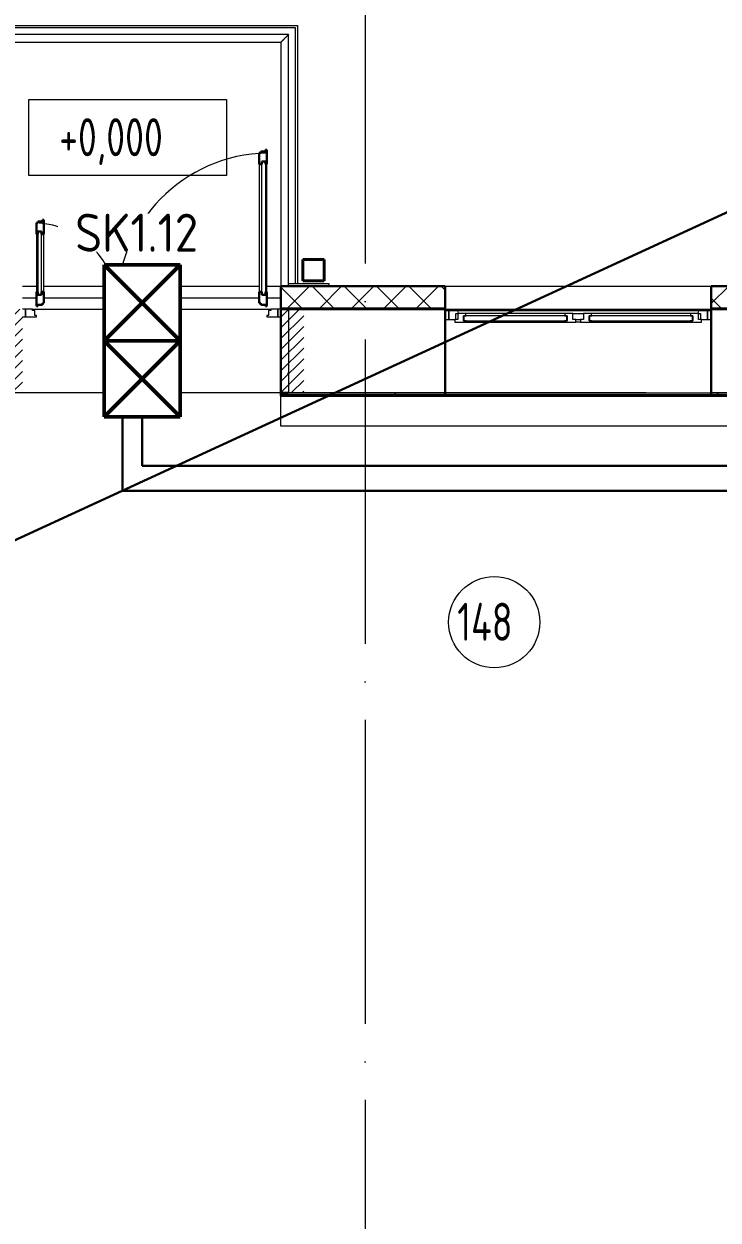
# Model space of a CAD drawing. Header units: millimetres. Extents: x -325553 to 627452, y -28539 to 738858.
# Drawn here: x -54160 to -49595, y 459334 to 467202 of the extents above; entities that cross this region are included whole.
import ezdxf

# ---------------------------------------------------------------- set-up
doc = ezdxf.new("R2010")
doc.units = ezdxf.units.MM
doc.set_wipeout_variables(frame=1)
doc.linetypes.add('ADSK_Линия сетки', pattern=[25, 20, -2.5, 0, -2.5])
doc.linetypes.add('ADSK_Штриховая_ш2 п1_5', pattern=[4.5, 3, -1.5])
for name, color, linetype, lineweight in [('_ Окна', 7, 'Continuous', 9), ('RC-Линии_связи-Адресные', 5, 'Continuous', 30), ('Аннотация', 7, 'Continuous', 18), ('Двери', 252, 'Continuous', 9), ('Лестницы', 252, 'Continuous', 9), ('Марки помещений', 252, 'Continuous', 20), ('Маркировка Не АУ', 7, 'Continuous', 25), ('Несущие колонны', 252, 'Continuous', 18), ('НО СКУД', 7, 'Continuous', 50), ('Ограждение', 252, 'Continuous', 9), ('Окна', 252, 'Continuous', 9), ('Оси', 252, 'Continuous', 9), ('Отметки', 7, 'Continuous', 9), ('Стены внутренние', 7, 'Continuous', 18), ('Стены наружные', 7, 'Continuous', 18), ('Стены штриховка', 7, 'Continuous', 9)]:
    doc.layers.add(name, color=color, linetype=linetype, lineweight=lineweight)
doc.layers.add('Двери открывание', color=7, linetype='Continuous', lineweight=9, true_color=0xc0c0c0)
doc.layers.add('Стены', color=194, linetype='Continuous')
doc.styles.add('GOST Common_3', font='', dxfattribs={"height": 3.5})
doc.styles.add('ISOCPEUR', font='isocpeur.ttf', dxfattribs={"width": 0.9, "height": 350})
doc.styles.get('GOST Common_3').set_extended_font_data('GOST 2.304 type A')

# ---------------------------------------------------------------- blocks, each defined once
blk = doc.blocks.new('тип 3')
at = {"color": 3}
blk.add_wipeout([(-201819.6, 375828), (-202819.6, 375828), (-202819.6, 376328), (-201819.6, 376328)], dxfattribs=at).dxf.layer = 'НО СКУД'
at = {"layer": 'НО СКУД', "color": 3}
for p, q in [((-202819.6, 376328), (-201819.6, 376328)), ((-202819.6, 375828), (-202819.6, 376328)), ((-202319.6, 376328), (-202819.6, 375828)), ((-202319.6, 375828), (-202819.6, 376328)), ((-202319.6, 376328), (-202319.6, 375828)), ((-201819.6, 376328), (-202319.6, 375828)), ((-201819.6, 375828), (-202319.6, 376328)), ((-201819.6, 376328), (-201819.6, 375828)), ((-201819.6, 375828), (-202819.6, 375828))]:
    blk.add_line(p, q, dxfattribs=at)
at = {"layer": 'НО СКУД', "color": 3, "ltscale": 30}
blk.add_line((-201819.6, 376328), (-201819.6, 375828), dxfattribs=at)
blk = doc.blocks.new('1 этаж')
at = {"layer": 'Двери', "lineweight": 18, "true_color": 0x636466}
h = blk.add_hatch(dxfattribs=at)
h.set_pattern_fill('FP_2', color=251, style=0, pattern_type=2)
h.set_pattern_definition([(45, (-54185.8, 27131.27), (-35.3553, 35.3553), [])])
h.paths.add_polyline_path([(-53060.8, 26856.3), (-53060.8, 27406.3), (-53210.8, 27406.3), (-53210.8, 26856.3), (-53133.8, 26856.3)])
h.paths.add_polyline_path([(-54910.8, 26856.3), (-54910.8, 27406.3), (-55060.8, 27406.3), (-55060.8, 26856.3)])
at = {"layer": '_ Окна', "color": 251, "true_color": 0x636466}
for p, q in [((-52105.8, 27396.3), (-52130.8, 27396.3)), ((-52105.8, 27338.3), (-52105.8, 27396.3)), ((-50380.8, 27396.3), (-50405.8, 27396.3)), ((-50405.8, 27396.3), (-50405.8, 27338.3)), ((-52130.8, 27338.3), (-52105.8, 27338.3)), ((-52007.8, 27362.3), (-52010.8, 27362.3)), ((-52010.8, 27362.3), (-52010.8, 27330.3)), ((-52010.8, 27330.3), (-52007.8, 27330.3)), ((-51330.8, 27362.3), (-52007.8, 27362.3)), ((-52007.8, 27362.3), (-52007.8, 27330.3)), ((-52007.8, 27330.3), (-52007.8, 27362.3)), ((-52007.8, 27330.3), (-51330.8, 27330.3)), ((-51330.8, 27330.3), (-51330.8, 27362.3)), ((-51330.8, 27362.3), (-51330.8, 27330.3)), ((-51327.8, 27362.3), (-51330.8, 27362.3)), ((-51330.8, 27330.3), (-51327.8, 27330.3)), ((-51327.8, 27330.3), (-51327.8, 27362.3)), ((-51180.8, 27362.3), (-51183.8, 27362.3)), ((-51183.8, 27362.3), (-51183.8, 27330.3)), ((-51183.8, 27330.3), (-51180.8, 27330.3)), ((-50503.8, 27362.3), (-51180.8, 27362.3)), ((-51180.8, 27362.3), (-51180.8, 27330.3)), ((-51180.8, 27330.3), (-51180.8, 27362.3)), ((-51180.8, 27330.3), (-50503.8, 27330.3)), ((-50503.8, 27330.3), (-50503.8, 27362.3)), ((-50503.8, 27362.3), (-50503.8, 27330.3)), ((-50500.8, 27362.3), (-50503.8, 27362.3)), ((-50503.8, 27330.3), (-50500.8, 27330.3)), ((-50500.8, 27330.3), (-50500.8, 27362.3)), ((-50405.8, 27338.3), (-50380.8, 27338.3))]:
    blk.add_line(p, q, dxfattribs=at)
at = {"layer": '_ Окна', "color": 251, "lineweight": 18, "true_color": 0x636466}
for p, q in [((-52046.4, 27396.3), (-52105.8, 27396.3)), ((-52105.8, 27396.3), (-52105.8, 27338.3)), ((-52041.8, 27379.3), (-52046.4, 27396.3)), ((-50465.2, 27396.3), (-50469.8, 27379.3)), ((-50405.8, 27396.3), (-50465.2, 27396.3)), ((-50405.8, 27338.3), (-50405.8, 27396.3)), ((-52105.8, 27338.3), (-52067.8, 27338.3)), ((-52047.8, 27338.3), (-52067.8, 27338.3)), ((-52067.8, 27338.3), (-52067.8, 27321.3)), ((-52067.8, 27321.3), (-52011.8, 27321.3)), ((-52059.8, 27338.3), (-52059.8, 27379.3)), ((-52059.8, 27379.3), (-52047.8, 27379.3)), ((-52047.8, 27379.3), (-52047.8, 27338.3)), ((-51997.4, 27379.3), (-52047.8, 27379.3)), ((-52011.8, 27321.3), (-52010.8, 27322.3)), ((-52010.8, 27330.3), (-52010.8, 27362.3)), ((-52010.8, 27362.3), (-51992.8, 27362.3)), ((-51992.8, 27330.3), (-52010.8, 27330.3)), ((-52010.8, 27322.3), (-52009.8, 27321.3)), ((-52009.8, 27321.3), (-51995.2, 27321.3)), ((-51992.8, 27362.3), (-51997.4, 27379.3)), ((-51995.2, 27321.3), (-51992.8, 27330.3)), ((-51341.2, 27379.3), (-51345.8, 27362.3)), ((-51345.8, 27362.3), (-51327.8, 27362.3)), ((-51327.8, 27330.3), (-51345.8, 27330.3)), ((-51345.8, 27330.3), (-51343.4, 27321.3)), ((-51343.4, 27321.3), (-51328.8, 27321.3)), ((-51290.8, 27379.3), (-51341.2, 27379.3)), ((-51328.8, 27321.3), (-51327.8, 27322.3)), ((-51327.8, 27362.3), (-51327.8, 27330.3)), ((-51327.8, 27322.3), (-51326.8, 27321.3)), ((-51326.8, 27321.3), (-51270.8, 27321.3)), ((-51290.8, 27338.3), (-51290.8, 27379.3)), ((-51270.8, 27338.3), (-51290.8, 27338.3)), ((-51270.8, 27321.3), (-51270.8, 27338.3)), ((-51220.8, 27338.3), (-51240.8, 27338.3)), ((-51240.8, 27338.3), (-51240.8, 27321.3)), ((-51240.8, 27321.3), (-51184.8, 27321.3)), ((-51220.8, 27379.3), (-51220.8, 27338.3)), ((-51170.4, 27379.3), (-51220.8, 27379.3)), ((-51184.8, 27321.3), (-51183.8, 27322.3)), ((-51183.8, 27330.3), (-51183.8, 27362.3)), ((-51183.8, 27362.3), (-51165.8, 27362.3)), ((-51165.8, 27330.3), (-51183.8, 27330.3)), ((-51183.8, 27322.3), (-51182.8, 27321.3)), ((-51182.8, 27321.3), (-51168.2, 27321.3)), ((-51165.8, 27362.3), (-51170.4, 27379.3)), ((-51168.2, 27321.3), (-51165.8, 27330.3)), ((-50514.2, 27379.3), (-50518.8, 27362.3)), ((-50518.8, 27362.3), (-50500.8, 27362.3)), ((-50500.8, 27330.3), (-50518.8, 27330.3)), ((-50518.8, 27330.3), (-50516.4, 27321.3)), ((-50516.4, 27321.3), (-50501.8, 27321.3)), ((-50463.8, 27379.3), (-50514.2, 27379.3)), ((-50501.8, 27321.3), (-50500.8, 27322.3)), ((-50500.8, 27362.3), (-50500.8, 27330.3)), ((-50500.8, 27322.3), (-50499.8, 27321.3)), ((-50499.8, 27321.3), (-50443.8, 27321.3)), ((-50463.8, 27338.3), (-50463.8, 27379.3)), ((-50463.8, 27379.3), (-50451.8, 27379.3)), ((-50443.8, 27338.3), (-50463.8, 27338.3)), ((-50451.8, 27379.3), (-50451.8, 27338.3)), ((-50443.8, 27321.3), (-50443.8, 27338.3)), ((-50443.8, 27338.3), (-50405.8, 27338.3))]:
    blk.add_line(p, q, dxfattribs=at)
at = {"layer": 'Аннотация', "color": 251, "lineweight": 20, "true_color": 0x636466}
for p, q in [((-54867.9, 28286.4), (-54867.9, 28786.4)), ((-54867.9, 28786.4), (-53567.9, 28786.4)), ((-53567.9, 28786.4), (-53567.9, 28286.4)), ((-53567.9, 28286.4), (-54867.9, 28286.4))]:
    blk.add_line(p, q, dxfattribs=at)
at = {"layer": 'Двери', "color": 251, "lineweight": 30, "true_color": 0x636466}
for p, q in [((-53343.8, 28434.3), (-53352.8, 28434.3)), ((-53352.8, 28434.3), (-53352.8, 28360.3)), ((-53311.8, 28444.3), (-53343.8, 28444.3)), ((-53343.8, 28444.3), (-53343.8, 28434.3)), ((-53302.8, 28454.3), (-53311.8, 28454.3)), ((-53311.8, 28454.3), (-53311.8, 28444.3)), ((-53302.8, 28360.3), (-53302.8, 28454.3)), ((-53352.8, 28360.3), (-53335.8, 28360.3)), ((-53335.8, 28360.3), (-53335.8, 28378.3)), ((-53335.8, 28378.3), (-53311.8, 28378.3)), ((-53311.8, 28378.3), (-53311.8, 28360.3)), ((-53311.8, 28360.3), (-53302.8, 28360.3)), ((-54809.8, 27974.3), (-54818.8, 27974.3)), ((-54818.8, 27974.3), (-54818.8, 27900.3)), ((-54777.8, 27984.3), (-54809.8, 27984.3)), ((-54809.8, 27984.3), (-54809.8, 27974.3)), ((-54768.8, 27994.3), (-54777.8, 27994.3)), ((-54777.8, 27994.3), (-54777.8, 27984.3)), ((-54768.8, 27900.3), (-54768.8, 27994.3)), ((-54809.8, 27900.3), (-54818.8, 27900.3)), ((-54809.8, 27918.3), (-54809.8, 27900.3)), ((-54785.8, 27918.3), (-54809.8, 27918.3)), ((-54785.8, 27900.3), (-54785.8, 27918.3)), ((-54768.8, 27900.3), (-54785.8, 27900.3)), ((-54818.8, 27520.3), (-54818.8, 27426.3)), ((-54809.8, 27520.3), (-54818.8, 27520.3)), ((-54809.8, 27502.3), (-54809.8, 27520.3)), ((-54785.8, 27502.3), (-54809.8, 27502.3)), ((-54785.8, 27520.3), (-54785.8, 27502.3)), ((-54768.8, 27520.3), (-54785.8, 27520.3)), ((-54768.8, 27446.3), (-54768.8, 27520.3)), ((-53352.8, 27520.3), (-53352.8, 27446.3)), ((-53352.8, 27520.3), (-53335.8, 27520.3)), ((-53335.8, 27520.3), (-53335.8, 27502.3)), ((-53335.8, 27502.3), (-53311.8, 27502.3)), ((-53311.8, 27520.3), (-53302.8, 27520.3)), ((-53311.8, 27502.3), (-53311.8, 27520.3)), ((-53302.8, 27426.3), (-53302.8, 27520.3)), ((-54818.8, 27426.3), (-54809.8, 27426.3)), ((-54809.8, 27426.3), (-54809.8, 27436.3)), ((-54809.8, 27436.3), (-54777.8, 27436.3)), ((-54777.8, 27436.3), (-54777.8, 27446.3)), ((-54777.8, 27446.3), (-54768.8, 27446.3)), ((-53352.8, 27446.3), (-53343.8, 27446.3)), ((-53343.8, 27446.3), (-53343.8, 27436.3)), ((-53343.8, 27436.3), (-53311.8, 27436.3)), ((-53311.8, 27436.3), (-53311.8, 27426.3)), ((-53311.8, 27426.3), (-53302.8, 27426.3))]:
    blk.add_line(p, q, dxfattribs=at)
at = {"layer": 'Двери', "color": 251, "true_color": 0x636466}
for p, q in [((-53352.8, 28360.3), (-53352.8, 27520.3)), ((-53335.8, 27502.3), (-53335.8, 28378.3)), ((-53335.8, 28378.3), (-53311.8, 28378.3)), ((-53311.8, 28378.3), (-53311.8, 27502.3)), ((-53302.8, 27520.3), (-53302.8, 28360.3)), ((-54818.8, 27900.3), (-54818.8, 27520.3)), ((-54809.8, 27918.3), (-54809.8, 27502.3)), ((-54785.8, 27918.3), (-54809.8, 27918.3)), ((-54785.8, 27502.3), (-54785.8, 27918.3)), ((-54768.8, 27520.3), (-54768.8, 27900.3)), ((-54809.8, 27502.3), (-54785.8, 27502.3)), ((-53311.8, 27502.3), (-53335.8, 27502.3)), ((-54890.8, 27406.3), (-54910.8, 27406.3)), ((-54890.8, 27356.3), (-54890.8, 27406.3)), ((-54843.8, 27406.3), (-54890.8, 27406.3)), ((-54890.8, 27406.3), (-54890.8, 27356.3)), ((-54843.8, 27397.3), (-54843.8, 27406.3)), ((-54828.8, 27397.3), (-54843.8, 27397.3)), ((-54828.8, 27365.3), (-54828.8, 27397.3)), ((-53277.8, 27397.3), (-53292.8, 27397.3)), ((-53292.8, 27397.3), (-53292.8, 27365.3)), ((-53277.8, 27406.3), (-53277.8, 27397.3)), ((-53230.8, 27406.3), (-53277.8, 27406.3)), ((-53210.8, 27406.3), (-53230.8, 27406.3)), ((-53230.8, 27406.3), (-53230.8, 27356.3)), ((-53230.8, 27356.3), (-53230.8, 27406.3)), ((-53210.8, 27356.3), (-53210.8, 27406.3)), ((-54910.8, 27356.3), (-54890.8, 27356.3)), ((-54890.8, 27356.3), (-54818.8, 27356.3)), ((-54818.8, 27365.3), (-54828.8, 27365.3)), ((-54818.8, 27356.3), (-54818.8, 27365.3)), ((-53292.8, 27365.3), (-53302.8, 27365.3)), ((-53302.8, 27365.3), (-53302.8, 27356.3)), ((-53302.8, 27356.3), (-53230.8, 27356.3)), ((-53230.8, 27356.3), (-53210.8, 27356.3))]:
    blk.add_line(p, q, dxfattribs=at)
at = {"layer": 'Двери', "color": 251, "linetype": 'ADSK_Штриховая_ш2 п1_5', "true_color": 0x636466}
for p, q in [((-53060.8, 27406.3), (-53210.8, 27406.3)), ((-53210.8, 27406.3), (-53210.8, 26856.3)), ((-53210.8, 26856.3), (-53060.8, 26856.3))]:
    blk.add_line(p, q, dxfattribs=at)
at = {"layer": 'Двери открывание', "color": 251, "true_color": 0x636466}
for centre, radius, start, end in [((-53282.8, 27426.3), 1008, 91.1369, 180), ((-54838.8, 27426.3), 548, 0, 87.90845)]:
    blk.add_arc(centre, radius, start, end, dxfattribs=at)
at = {"layer": 'Лестницы', "color": 251, "true_color": 0x636466}
for p, q in [((-53115.8, 29258.3), (-55455.8, 29258.3)), ((-53115.8, 27575.8), (-53115.8, 29258.3)), ((-53115.8, 27558.1), (-53115.8, 27560.8)), ((-54910.8, 27482.3), (-54818.8, 27482.3)), ((-54768.8, 27482.3), (-53352.8, 27482.3)), ((-53302.8, 27482.3), (-53210.8, 27482.3))]:
    blk.add_line(p, q, dxfattribs=at)
at = {"layer": 'Марки помещений', "color": 251, "true_color": 0x636466}
blk.add_circle((-51807.6, 25347.9), 300, dxfattribs=at)
at = {"layer": 'Несущие колонны', "color": 251, "lineweight": 40, "true_color": 0x636466}
for p, q in [((-53065.8, 27593.3), (-53065.8, 27733.3)), ((-53065.8, 27733.3), (-52925.8, 27733.3)), ((-52925.8, 27733.3), (-53065.8, 27733.3)), ((-53065.8, 27733.3), (-53065.8, 27593.3)), ((-52925.8, 27733.3), (-52925.8, 27593.3)), ((-52925.8, 27593.3), (-52925.8, 27733.3)), ((-52925.8, 27593.3), (-53065.8, 27593.3)), ((-53065.8, 27593.3), (-52925.8, 27593.3))]:
    blk.add_line(p, q, dxfattribs=at)
at = {"layer": 'Ограждение', "color": 251, "true_color": 0x636466}
for p, q in [((-53160.8, 29213.3), (-55455.8, 29213.3)), ((-53160.8, 27558.3), (-53160.8, 29213.3)), ((-55455.8, 29163.3), (-53210.8, 29163.3)), ((-53210.8, 29163.3), (-53210.8, 27558.3)), ((-53210.8, 26636.3), (-53210.8, 26836.3)), ((-52130.8, 26856.3), (-50380.8, 26856.3)), ((-44480.8, 26636.3), (-53210.8, 26636.3))]:
    blk.add_line(p, q, dxfattribs=at)
blk.add_open_spline([(-53160.8, 29213.3), (-53160.8, 29213.3), (-53161.2, 29212.8), (-53162.6, 29211.4), (-53164.1, 29210), (-53165.6, 29208.5), (-53167, 29207.1), (-53168.5, 29205.6), (-53170.5, 29203.5), (-53172.8, 29201.3), (-53174.7, 29199.3), (-53176.2, 29197.8), (-53177.8, 29196.3), (-53179.3, 29194.7), (-53180.9, 29193.2), (-53182.5, 29191.5), (-53184.2, 29189.9), (-53185.8, 29188.3), (-53187.4, 29186.6), (-53189.1, 29185), (-53190.7, 29183.4), (-53192.3, 29181.8), (-53193.8, 29180.2), (-53195.4, 29178.7), (-53196.9, 29177.2), (-53198.3, 29175.8), (-53199.7, 29174.4), (-53201.5, 29172.6), (-53203.1, 29170.9), (-53204.6, 29169.5), (-53206, 29168.1), (-53207.5, 29166.6), (-53209, 29165.1), (-53210.4, 29163.7), (-53210.8, 29163.3), (-53210.8, 29163.3)], degree=3, knots=[0, 0, 0, 0, 0.083333, 0.125, 0.166667, 0.208333, 0.229167, 0.25, 0.291667, 0.333333, 0.354167, 0.375, 0.395833, 0.416667, 0.4375, 0.458333, 0.479167, 0.5, 0.520833, 0.541667, 0.5625, 0.583333, 0.604167, 0.625, 0.645833, 0.666667, 0.6875, 0.708333, 0.75, 0.770833, 0.791667, 0.833333, 0.875, 0.916667, 1, 1, 1, 1], dxfattribs=at)
at = {"layer": 'Окна', "color": 251, "true_color": 0x636466}
for p, q in [((-50465.2, 27396.3), (-52046.4, 27396.3)), ((-52011.8, 27321.3), (-52009.8, 27321.3)), ((-51341.2, 27379.3), (-51997.4, 27379.3)), ((-51995.2, 27321.3), (-51343.4, 27321.3)), ((-51328.8, 27321.3), (-51326.8, 27321.3)), ((-51290.8, 27379.3), (-51220.8, 27379.3)), ((-51270.8, 27338.3), (-51240.8, 27338.3)), ((-51240.8, 27321.3), (-51270.8, 27321.3)), ((-51184.8, 27321.3), (-51182.8, 27321.3)), ((-50514.2, 27379.3), (-51170.4, 27379.3)), ((-51168.2, 27321.3), (-50516.4, 27321.3)), ((-50501.8, 27321.3), (-50499.8, 27321.3))]:
    blk.add_line(p, q, dxfattribs=at)
at = {"layer": 'Оси', "color": 251, "linetype": 'ADSK_Линия сетки', "ltscale": 100, "true_color": 0x636466}
for p, q in [((-52655.8, 32206.9), (-52655.8, 10956.3)), ((-805.8, 26856.3), (-72528.1, 26856.3))]:
    blk.add_line(p, q, dxfattribs=at)
at = {"layer": 'Стены внутренние', "color": 251, "true_color": 0x636466}
for p, q in [((-54910.8, 27558.3), (-54818.8, 27558.3)), ((-54768.8, 27558.3), (-53352.8, 27558.3)), ((-53302.8, 27558.3), (-53210.8, 27558.3)), ((-52130.8, 27558.3), (-50380.8, 27558.3)), ((-54843.8, 27406.3), (-53277.8, 27406.3)), ((-53160.8, 27406.3), (-53160.8, 26856.3)), ((-52130.8, 27406.3), (-50380.8, 27406.3)), ((-53210.8, 26856.3), (-56000.8, 26856.3)), ((-53160.8, 26856.3), (-52130.8, 26856.3)), ((-50380.8, 26856.3), (-49345.8, 26856.3))]:
    blk.add_line(p, q, dxfattribs=at)
at = {"layer": 'Стены внутренние', "color": 251, "lineweight": 30, "true_color": 0x636466}
for p, q in [((-52130.8, 27558.3), (-53210.8, 27558.3)), ((-53210.8, 27558.3), (-53210.8, 27416.3)), ((-52130.8, 27416.3), (-52130.8, 27558.3)), ((-49345.8, 27558.3), (-50380.8, 27558.3)), ((-50380.8, 27558.3), (-50380.8, 27416.3)), ((-52130.8, 27406.3), (-53210.8, 27406.3)), ((-53210.8, 27406.3), (-53210.8, 26856.3)), ((-52130.8, 26856.3), (-52130.8, 27406.3)), ((-49345.8, 27406.3), (-50380.8, 27406.3)), ((-50380.8, 27406.3), (-50380.8, 26856.3))]:
    blk.add_line(p, q, dxfattribs=at)
at = {"layer": 'Стены внутренние', "color": 251, "linetype": 'Continuous', "lineweight": 9, "true_color": 0x636466}
for p, q in [((-53076.1, 27416.3), (-53208.8, 27548.9)), ((-53188.9, 27556.3), (-53190.1, 27558.3)), ((-53165.7, 27416.3), (-53025.7, 27556.3)), ((-53045.6, 27558.3), (-53046.8, 27556.3)), ((-52864, 27416.3), (-53004, 27556.3)), ((-52953.5, 27416.3), (-52813.5, 27556.3)), ((-52651.9, 27416.3), (-52791.9, 27556.3)), ((-52741.4, 27416.3), (-52601.4, 27556.3)), ((-52602.3, 27556.3), (-52603.5, 27558.3)), ((-52439.7, 27416.3), (-52579.7, 27556.3)), ((-52529.3, 27416.3), (-52389.3, 27556.3)), ((-52227.6, 27416.3), (-52367.6, 27556.3)), ((-52317.1, 27416.3), (-52177.1, 27556.3)), ((-52132.8, 27533.6), (-52155.5, 27556.3)), ((-50378.8, 27445.4), (-50267.9, 27556.3)), ((-50318.4, 27416.3), (-50378.8, 27476.7)), ((-52132.8, 27426.4), (-52130.8, 27426.4)), ((-53169.8, 26986), (-53166.5, 26986))]:
    blk.add_line(p, q, dxfattribs=at)
at = {"layer": 'Стены наружные', "color": 251, "true_color": 0x636466}
for p, q in [((-57255.8, 29273.3), (-53100.8, 29273.3)), ((-53100.8, 29273.3), (-53100.8, 27575.8)), ((-53115.8, 29258.3), (-57242.8, 29258.3)), ((-53115.8, 27575.8), (-53115.8, 29258.3)), ((-53160.8, 27575.8), (-52895.8, 27575.8)), ((-52895.8, 27560.8), (-53160.8, 27560.8)), ((-53115.8, 27558.3), (-53115.8, 27560.8)), ((-53100.8, 27560.8), (-53100.8, 27558.3)), ((-52895.8, 27575.8), (-52895.8, 27560.8)), ((-52130.8, 26856.3), (-53160.8, 26856.3)), ((-49345.8, 26856.3), (-50380.8, 26856.3))]:
    blk.add_line(p, q, dxfattribs=at)
at = {"layer": 'Стены наружные', "color": 251, "lineweight": 30, "true_color": 0x636466}
for p, q in [((-53210.8, 27416.3), (-53210.8, 27406.3)), ((-52130.8, 27406.3), (-52130.8, 27416.3)), ((-50380.8, 27416.3), (-50380.8, 27406.3)), ((-53160.8, 26856.3), (-53210.8, 26856.3)), ((-53210.8, 26856.3), (-53210.8, 26836.3)), ((-44480.8, 26841.3), (-53210.8, 26841.3)), ((-53210.8, 26836.3), (-44480.8, 26836.3)), ((-52130.8, 26841.3), (-52130.8, 26856.3)), ((-50380.8, 26856.3), (-50380.8, 26841.3))]:
    blk.add_line(p, q, dxfattribs=at)
at = {"layer": 'Стены наружные', "color": 251, "linetype": 'Continuous', "lineweight": 9, "true_color": 0x636466}
for p, q in [((-52892.1, 26841.3), (-52877.1, 26856.3)), ((-52467.9, 26841.3), (-52452.9, 26856.3)), ((-50346.5, 26841.3), (-50331.5, 26856.3))]:
    blk.add_line(p, q, dxfattribs=at)
at = {"layer": 'Стены штриховка', "color": 251, "true_color": 0x636466}
for p, q in [((-52132.8, 27556.3), (-53208.8, 27556.3)), ((-53208.8, 27416.3), (-53208.8, 27556.3)), ((-52132.8, 27556.3), (-52132.8, 27416.3)), ((-49347.8, 27556.3), (-50378.8, 27556.3)), ((-50378.8, 27416.3), (-50378.8, 27556.3)), ((-53210.8, 27416.3), (-52130.8, 27416.3)), ((-50380.8, 27416.3), (-49345.8, 27416.3)), ((-53210.8, 26856.3), (-53160.8, 26856.3))]:
    blk.add_line(p, q, dxfattribs=at)
at = {"layer": 'Марки помещений', "color": 251, "true_color": 0x636466, "style": 'GOST Common_3', "width": 0.9}
blk.add_text('148', height=250, dxfattribs=at).set_placement((-52051, 25225.7))
at = {"layer": 'Отметки', "color": 251, "true_color": 0x636466, "style": 'GOST Common_3', "width": 0.9}
blk.add_text('+0,000', height=250, dxfattribs=at).set_placement((-54669, 28413.1))

msp = doc.modelspace()

# ---------------------------------------------------------------- linework, layer by layer
at = {"layer": 'RC-Линии_связи-Адресные'}
for p, q in [((-53512.8, 464131.4), (-53512.8, 464616.4)), ((-53383.5, 464616.4), (-53383.5, 464295.6)), ((-53383.5, 464295.6), (-44016.7, 464295.6)), ((-44221, 464131.4), (-53512.8, 464131.4))]:
    msp.add_line(p, q, dxfattribs=at)

# ---------------------------------------------------------------- block references
msp.add_blockref('1 этаж', (740.6, 437918.3))

# ---------------------------------------------------------------- next in the draw order: block references
at = {"layer": 'Стены', "color": 1, "rotation": 90}
msp.add_blockref('тип 3', (322694.5, 667435.9), dxfattribs=at)

# ---------------------------------------------------------------- next in the draw order: texts
at = {"layer": 'Маркировка Не АУ', "insert": (-53419.1, 465828.2), "char_height": 250, "width": 1035.25, "attachment_point": 5, "style": 'ISOCPEUR', "bg_fill": 3, "box_fill_scale": 1, "bg_fill_color": 256, "bg_fill_transparency": 0}
msp.add_mtext('SK1.12', dxfattribs=at)

# ---------------------------------------------------------------- next in the draw order: linework, layer by layer
at = {"layer": 'RC-Линии_связи-Адресные'}
msp.add_line((542796.2, 738857.7), (-325553.4, 338798.3), dxfattribs=at)

doc.saveas('drawing.dxf')
